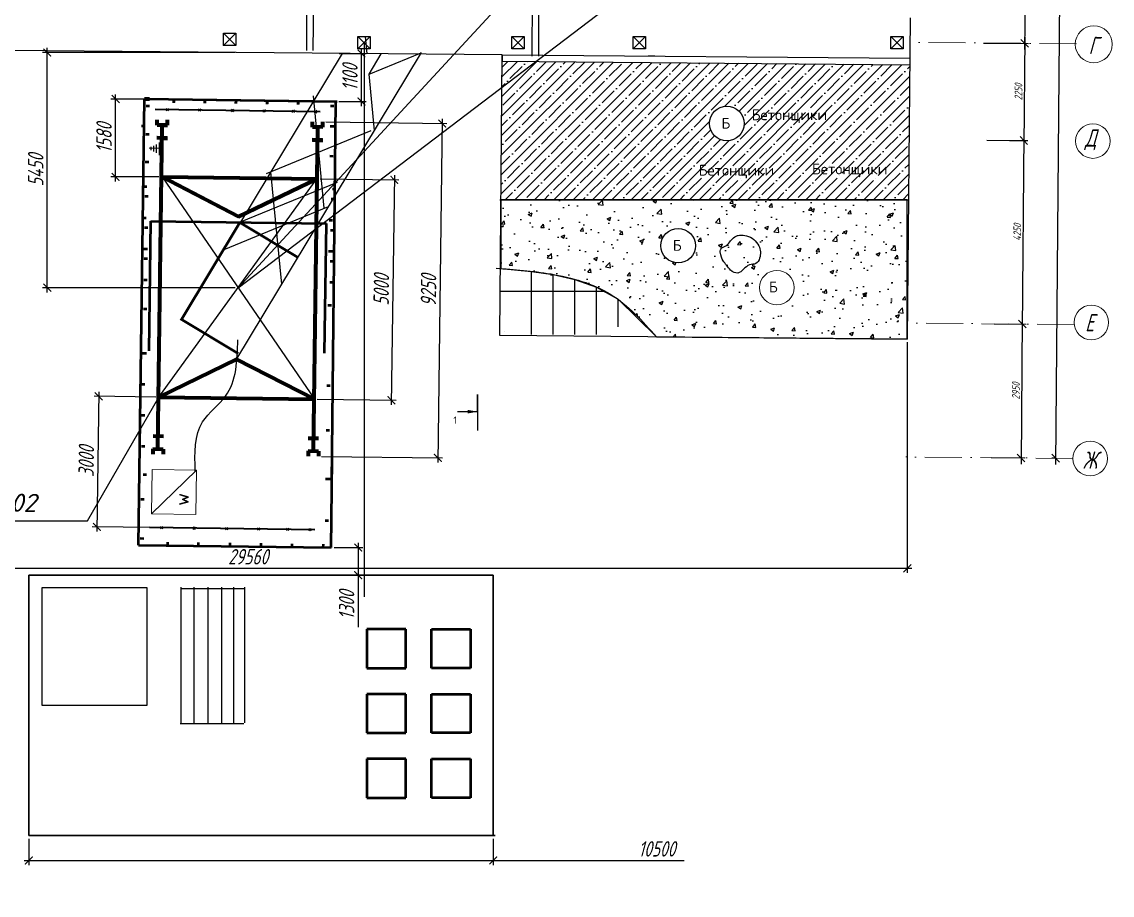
# Model space of a CAD drawing. Header units: millimetres. Extents: x 5763 to 12018931, y 39842 to 3600577.
# Drawn here: x 439421 to 474778, y 116627 to 144939 of the extents above; entities that cross this region are included whole.
import ezdxf

# ---------------------------------------------------------------- set-up
doc = ezdxf.new("R2010")
doc.units = ezdxf.units.MM
doc.linetypes.add('ACAD_ISO10W100', pattern=[18, 12, -3, 0, -3])
doc.linetypes.add('HIDDEN', pattern=[9.525, 6.35, -3.175])
for name, color, linetype in [('!Форматы', 7, 'Continuous'), ('Архитектура', 7, 'Continuous'), ('доп сетки', 120, 'Continuous'), ('Размеры', 7, 'Continuous'), ('тонкие', 2, 'Continuous'), ('штриховка', 7, 'Continuous')]:
    doc.layers.add(name, color=color, linetype=linetype)
for name, color, linetype, lineweight in [('0.25', 7, 'Continuous', 25), ('0.3', 7, 'Continuous', 30), ('0.35', 7, 'Continuous', 35), ('0.5', 7, 'Continuous', 50), ('0.7', 7, 'Continuous', 70), ('основная_02мм', 151, 'Continuous', 20)]:
    doc.layers.add(name, color=color, linetype=linetype, lineweight=lineweight)
doc.styles.add('ISOCPEUR', font='isocpeur.ttf')
doc.styles.get("Standard").update_dxf_attribs({"font": 'romans.shx', "width": 0.7, "oblique": 15, "height": 500})
doc.styles.add('VSSP_ROMANS07', font='romans.shx', dxfattribs={"width": 0.7, "oblique": 15, "height": 250})
doc.styles.add('мой', font='txt.shx', dxfattribs={"width": 0.6, "oblique": 15, "height": 3.5})
doc.dimstyles.new('ISO-25', dxfattribs={"dimtxt": 500, "dimasz": 250, "dimexe": 150, "dimexo": 100, "dimgap": 125, "dimtad": 1, "dimtxsty": 'Standard', "dimblk": 'ARCHTICK', "dimcen": 25, "dimdle": 150, "dimadec": 0, "dimazin": 0, "dimtfac": 1, "dimtmove": 0, "dimatfit": 3, "dimfxl": 1, "dimarcsym": 0})
doc.dimstyles.new('VSSP-100', dxfattribs={"dimscale": 100, "dimtxt": 2.5, "dimasz": 2.5, "dimexe": 1.25, "dimexo": 0.625, "dimtad": 1, "dimdec": 0, "dimrnd": 0.001, "dimzin": 1, "dimtxsty": 'VSSP_ROMANS07', "dimblk": 'OBLIQUE', "dimcen": 2.5, "dimdle": 2, "dimaunit": 1, "dimadec": 3, "dimazin": 2, "dimtfac": 1, "dimtdec": 0, "dimtix": 1, "dimtmove": 2, "dimatfit": 3, "dimldrblk": 'OBLIQUE', "dimfxl": 1.25, "dimtolj": 1, "dimtzin": 0, "dimarcsym": 0})

# ---------------------------------------------------------------- blocks, each defined once
blk = doc.blocks.new('_OBLIQUE')
at = {"color": 0, "linetype": 'ByBlock'}
blk.add_line((-0.5, -0.5), (0.5, 0.5), dxfattribs=at)
blk = doc.blocks.new('*D351')
at = {"layer": 'Defpoints', "color": 0, "transparency": 16777216}
for p in [(473207, 161453), (472945, 130792), (472945, 130792)]:
    blk.add_point(p, dxfattribs=at)
at = {"layer": 'Архитектура', "color": 0, "lineweight": -2, "transparency": 16777216}
for p, q in [((473209, 161653), (472943, 130592)), ((473207, 161453), (473332, 161452)), ((472945, 130792), (472820, 130793))]:
    blk.add_line(p, q, dxfattribs=at)
at = {"layer": 'Архитектура', "color": 0, "lineweight": -2, "transparency": 16777216, "xscale": 250, "yscale": 250, "zscale": 250}
for p, rotation in [((473207, 161453), 89.51016784393425), ((472945, 130792), 269.5101678439343)]:
    blk.add_blockref('_OBLIQUE', p, dxfattribs=dict(at, rotation=rotation))
at = {"layer": 'Архитектура', "color": 0, "lineweight": 20, "transparency": 16777216, "insert": (472888, 146124), "char_height": 250, "attachment_point": 5, "rotation": 89.5102, "style": 'VSSP_ROMANS07'}
blk.add_mtext('\\A1;21900', dxfattribs=at)
blk = doc.blocks.new('*D352')
at = {"layer": 'Defpoints', "color": 0, "transparency": 16777216}
for p in [(473207, 161453), (472945, 130792), (472945, 130792)]:
    blk.add_point(p, dxfattribs=at)
at = {"layer": 'Архитектура', "color": 0, "lineweight": -2, "transparency": 16777216}
for p, q in [((473209, 161653), (472943, 130592)), ((473207, 161453), (473332, 161452)), ((472945, 130792), (472820, 130793))]:
    blk.add_line(p, q, dxfattribs=at)
at = {"layer": 'Архитектура', "color": 0, "lineweight": -2, "transparency": 16777216, "xscale": 250, "yscale": 250, "zscale": 250}
for p, rotation in [((473207, 161453), 89.51016784393425), ((472945, 130792), 269.5101678439343)]:
    blk.add_blockref('_OBLIQUE', p, dxfattribs=dict(at, rotation=rotation))
at = {"layer": 'Архитектура', "color": 0, "lineweight": 20, "transparency": 16777216, "insert": (472888, 146124), "char_height": 250, "attachment_point": 5, "rotation": 89.5102, "style": 'VSSP_ROMANS07'}
blk.add_mtext('\\A1;21900', dxfattribs=at)
blk = doc.blocks.new('*D353')
at = {"layer": 'Defpoints', "color": 0, "transparency": 16777216}
for p in [(471058, 161472), (470759, 152906), (472014, 152895)]:
    blk.add_point(p, dxfattribs=at)
at = {"layer": 'Архитектура', "color": 0, "lineweight": -2, "transparency": 16777216}
for p, q in [((472089, 161663), (472012, 152695)), ((471121, 161471), (472212, 161462)), ((470822, 152905), (472139, 152894))]:
    blk.add_line(p, q, dxfattribs=at)
at = {"layer": 'Архитектура', "color": 0, "lineweight": -2, "transparency": 16777216, "xscale": 250, "yscale": 250, "zscale": 250}
for p, rotation in [((472087, 161463), 89.51016784393425), ((472014, 152895), 269.5101678439343)]:
    blk.add_blockref('_OBLIQUE', p, dxfattribs=dict(at, rotation=rotation))
at = {"layer": 'Архитектура', "color": 0, "lineweight": 20, "transparency": 16777216, "insert": (471863, 157181), "char_height": 250, "width": 65299.15, "attachment_point": 5, "rotation": 89.5102, "style": 'VSSP_ROMANS07'}
blk.add_mtext('\\A1;5865', dxfattribs=at)
blk = doc.blocks.new('*D355')
at = {"layer": 'Defpoints', "color": 0, "transparency": 16777216}
for p in [(471450, 148376), (470539, 144253), (471940, 144241)]:
    blk.add_point(p, dxfattribs=at)
at = {"layer": 'Архитектура', "color": 0, "lineweight": -2, "transparency": 16777216}
for p, q in [((471977, 148572), (471938, 144041)), ((471513, 148376), (472100, 148371)), ((470601, 144252), (472065, 144240))]:
    blk.add_line(p, q, dxfattribs=at)
at = {"layer": 'Архитектура', "color": 0, "lineweight": -2, "transparency": 16777216, "xscale": 250, "yscale": 250, "zscale": 250}
for p, rotation in [((471975, 148372), 89.51016784393425), ((471940, 144241), 269.5101678439343)]:
    blk.add_blockref('_OBLIQUE', p, dxfattribs=dict(at, rotation=rotation))
at = {"layer": 'Архитектура', "color": 0, "lineweight": 20, "transparency": 16777216, "insert": (471770, 146308), "char_height": 250, "attachment_point": 5, "rotation": 89.5102, "style": 'VSSP_ROMANS07'}
blk.add_mtext('\\A1;2950', dxfattribs=at)
blk = doc.blocks.new('*D356')
at = {"layer": 'Defpoints', "color": 0, "transparency": 16777216}
for p in [(470593, 144252), (471388, 141097), (471913, 141092)]:
    blk.add_point(p, dxfattribs=at)
at = {"layer": 'Архитектура', "color": 0, "lineweight": -2, "transparency": 16777216}
for p, q in [((471942, 144441), (471911, 140892)), ((470655, 144252), (472065, 144240)), ((471450, 141096), (472038, 141091))]:
    blk.add_line(p, q, dxfattribs=at)
at = {"layer": 'Архитектура', "color": 0, "lineweight": -2, "transparency": 16777216, "xscale": 250, "yscale": 250, "zscale": 250}
for p, rotation in [((471940, 144241), 89.51016784393425), ((471913, 141092), 269.5101678439343)]:
    blk.add_blockref('_OBLIQUE', p, dxfattribs=dict(at, rotation=rotation))
at = {"layer": 'Архитектура', "color": 0, "lineweight": 20, "transparency": 16777216, "insert": (471739, 142668), "char_height": 250, "width": 65741.77, "attachment_point": 5, "rotation": 89.5102, "style": 'VSSP_ROMANS07'}
blk.add_mtext('\\A1;2250', dxfattribs=at)
blk = doc.blocks.new('*D357')
at = {"layer": 'Defpoints', "color": 0, "transparency": 16777216}
for p in [(470647, 141103), (470893, 135149), (471862, 135141)]:
    blk.add_point(p, dxfattribs=at)
at = {"layer": 'Архитектура', "color": 0, "lineweight": -2, "transparency": 16777216}
for p, q in [((470709, 141102), (472038, 141091)), ((471915, 141292), (471860, 134941)), ((470955, 135149), (471987, 135140))]:
    blk.add_line(p, q, dxfattribs=at)
at = {"layer": 'Архитектура', "color": 0, "lineweight": -2, "transparency": 16777216, "xscale": 250, "yscale": 250, "zscale": 250}
for p, rotation in [((471913, 141092), 89.51016784393425), ((471862, 135141), 269.5101678439343)]:
    blk.add_blockref('_OBLIQUE', p, dxfattribs=dict(at, rotation=rotation))
at = {"layer": 'Архитектура', "color": 0, "lineweight": 20, "transparency": 16777216, "insert": (471700, 138118), "char_height": 250, "width": 61132.49, "attachment_point": 5, "rotation": 89.5102, "style": 'VSSP_ROMANS07'}
blk.add_mtext('\\A1;4250', dxfattribs=at)
blk = doc.blocks.new('*D358')
at = {"layer": 'Defpoints', "color": 0, "transparency": 16777216}
for p in [(471337, 135145), (470796, 130810), (471825, 130801)]:
    blk.add_point(p, dxfattribs=at)
at = {"layer": 'Архитектура', "color": 0, "lineweight": -2, "transparency": 16777216}
for p, q in [((471400, 135145), (471987, 135140)), ((471864, 135341), (471823, 130601)), ((470858, 130810), (471950, 130800))]:
    blk.add_line(p, q, dxfattribs=at)
at = {"layer": 'Архитектура', "color": 0, "lineweight": -2, "transparency": 16777216, "xscale": 250, "yscale": 250, "zscale": 250}
for p, rotation in [((471862, 135141), 89.51016784393425), ((471825, 130801), 269.5101678439343)]:
    blk.add_blockref('_OBLIQUE', p, dxfattribs=dict(at, rotation=rotation))
at = {"layer": 'Архитектура', "color": 0, "lineweight": 20, "transparency": 16777216, "insert": (471656, 132973), "char_height": 250, "attachment_point": 5, "rotation": 89.5102, "style": 'VSSP_ROMANS07'}
blk.add_mtext('\\A1;2950', dxfattribs=at)
blk = doc.blocks.new('_ArchTick')
at = {"color": 0, "linetype": 'ByBlock', "const_width": 0.15}
blk.add_lwpolyline([(-0.5, -0.5), (0.5, 0.5)], dxfattribs=at)
blk = doc.blocks.new('*D369')
at = {"color": 0, "lineweight": -2, "transparency": 16777216}
for p, q in [((449091, 139846), (451651, 139812)), ((451503, 139964), (451403, 132521)), ((448996, 132703), (451555, 132669))]:
    blk.add_line(p, q, dxfattribs=at)
at = {"layer": 'Defpoints', "color": 0, "transparency": 16777216}
for p in [(448991, 139847), (448896, 132705), (451405, 132671)]:
    blk.add_point(p, dxfattribs=at)
at = {"color": 0, "lineweight": -2, "transparency": 16777216, "xscale": 250, "yscale": 250, "zscale": 250}
for p, rotation in [((451501, 139814), 89.23381810494627), ((451405, 132671), 269.2338181049463)]:
    blk.add_blockref('_ArchTick', p, dxfattribs=dict(at, rotation=rotation))
at = {"color": 0, "transparency": 16777216, "insert": (451078, 136247), "char_height": 500, "attachment_point": 5, "rotation": 89.2338}
blk.add_mtext('5000', dxfattribs=at)
blk = doc.blocks.new('*D370')
at = {"color": 0, "lineweight": -2, "transparency": 16777216}
for p, q in [((453056, 141792), (452910, 130654)), ((449281, 141692), (453204, 141640)), ((449139, 130853), (453062, 130802))]:
    blk.add_line(p, q, dxfattribs=at)
at = {"layer": 'Defpoints', "color": 0, "transparency": 16777216}
for p in [(449181, 141693), (449039, 130855), (452912, 130804)]:
    blk.add_point(p, dxfattribs=at)
at = {"color": 0, "lineweight": -2, "transparency": 16777216, "xscale": 250, "yscale": 250, "zscale": 250}
for p, rotation in [((453054, 141642), 89.24858501906947), ((452912, 130804), 269.2485850190694)]:
    blk.add_blockref('_ArchTick', p, dxfattribs=dict(at, rotation=rotation))
at = {"color": 0, "transparency": 16777216, "insert": (452608, 136228), "char_height": 500, "width": 2014.84, "attachment_point": 5, "rotation": 89.2486}
blk.add_mtext('9250', dxfattribs=at)
blk = doc.blocks.new('*D371')
at = {"color": 0, "lineweight": -2, "transparency": 16777216}
for p, q in [((446336, 143942), (440097, 143942)), ((440247, 136168), (440247, 144092)), ((446336, 136318), (440097, 136318))]:
    blk.add_line(p, q, dxfattribs=at)
at = {"layer": 'Defpoints', "color": 0, "transparency": 16777216}
for p in [(440247, 143942), (446436, 143942), (446436, 136318)]:
    blk.add_point(p, dxfattribs=at)
at = {"color": 0, "lineweight": -2, "transparency": 16777216, "xscale": 250, "yscale": 250, "zscale": 250}
for p, rotation in [((440247, 143942), 90), ((440247, 136318), 270)]:
    blk.add_blockref('_ArchTick', p, dxfattribs=dict(at, rotation=rotation))
at = {"color": 0, "transparency": 16777216, "insert": (439872, 140130), "char_height": 500, "attachment_point": 5, "rotation": 90}
blk.add_mtext('5450', dxfattribs=at)
blk = doc.blocks.new('*D372')
at = {"color": 0, "lineweight": -2, "transparency": 16777216}
for p, q in [((442462, 139761), (442462, 142585)), ((443864, 142435), (442312, 142435)), ((443864, 139911), (442312, 139911))]:
    blk.add_line(p, q, dxfattribs=at)
at = {"layer": 'Defpoints', "color": 0, "transparency": 16777216}
for p in [(442462, 142435), (443964, 142435), (443964, 139911)]:
    blk.add_point(p, dxfattribs=at)
at = {"color": 0, "lineweight": -2, "transparency": 16777216, "xscale": 250, "yscale": 250, "zscale": 250}
for p, rotation in [((442462, 142435), 90), ((442462, 139911), 270)]:
    blk.add_blockref('_ArchTick', p, dxfattribs=dict(at, rotation=rotation))
at = {"color": 0, "transparency": 16777216, "insert": (442087, 141173), "char_height": 500, "attachment_point": 5, "rotation": 90}
blk.add_mtext('1580', dxfattribs=at)
blk = doc.blocks.new('*D373')
at = {"color": 0, "lineweight": -2, "transparency": 16777216}
for p, q in [((441915, 132948), (441855, 128416)), ((443769, 132773), (441763, 132800)), ((443712, 128541), (441707, 128568))]:
    blk.add_line(p, q, dxfattribs=at)
at = {"layer": 'Defpoints', "color": 0, "transparency": 16777216}
for p in [(443869, 132772), (441857, 128566), (443812, 128540)]:
    blk.add_point(p, dxfattribs=at)
at = {"color": 0, "lineweight": -2, "transparency": 16777216, "xscale": 250, "yscale": 250, "zscale": 250}
for p, rotation in [((441913, 132798), 89.23381810494524), ((441857, 128566), 269.2338181049453)]:
    blk.add_blockref('_ArchTick', p, dxfattribs=dict(at, rotation=rotation))
at = {"color": 0, "transparency": 16777216, "insert": (441510, 130687), "char_height": 500, "attachment_point": 5, "rotation": 89.2338}
blk.add_mtext('3000', dxfattribs=at)
blk = doc.blocks.new('*D374')
at = {"color": 0, "lineweight": -2, "transparency": 16777216}
for p, q in [((450328, 128044), (450328, 127002)), ((449555, 127894), (450478, 127894)), ((449555, 127002), (450478, 127002)), ((450328, 127002), (450328, 125310))]:
    blk.add_line(p, q, dxfattribs=at)
at = {"layer": 'Defpoints', "color": 0, "transparency": 16777216}
for p in [(449455, 127894), (449455, 127002), (450328, 127002)]:
    blk.add_point(p, dxfattribs=at)
at = {"color": 0, "lineweight": -2, "transparency": 16777216, "xscale": 250, "yscale": 250, "zscale": 250}
for p, rotation in [((450328, 127894), 90), ((450328, 127002), 270)]:
    blk.add_blockref('_ArchTick', p, dxfattribs=dict(at, rotation=rotation))
at = {"color": 0, "transparency": 16777216, "insert": (449953, 126031), "char_height": 500, "attachment_point": 5, "rotation": 90}
blk.add_mtext('1300', dxfattribs=at)
blk = doc.blocks.new('*D375')
at = {"color": 0, "lineweight": -2, "transparency": 16777216}
for p, q in [((468134, 134556), (468134, 127074)), ((425650, 130580), (425650, 127074)), ((425500, 127224), (468284, 127224))]:
    blk.add_line(p, q, dxfattribs=at)
at = {"layer": 'Defpoints', "color": 0, "transparency": 16777216}
for p in [(468134, 134656), (425650, 130680), (468134, 127224)]:
    blk.add_point(p, dxfattribs=at)
at = {"color": 0, "lineweight": -2, "transparency": 16777216, "xscale": 250, "yscale": 250, "zscale": 250, "rotation": 180}
blk.add_blockref('_ArchTick', (425650, 127224), dxfattribs=at)
at = {"color": 0, "lineweight": -2, "transparency": 16777216, "xscale": 250, "yscale": 250, "zscale": 250}
blk.add_blockref('_ArchTick', (468134, 127224), dxfattribs=at)
at = {"color": 0, "transparency": 16777216, "insert": (446761, 127599), "char_height": 500, "attachment_point": 5}
blk.add_mtext('29560', dxfattribs=at)
blk = doc.blocks.new('*D378')
at = {"color": 0, "lineweight": -2, "transparency": 16777216}
for p, q in [((449717, 143915), (450586, 143915)), ((450436, 142206), (450436, 144065)), ((449701, 142356), (450586, 142356))]:
    blk.add_line(p, q, dxfattribs=at)
at = {"layer": 'Defpoints', "color": 0, "transparency": 16777216}
for p in [(449617, 143915), (450436, 143915), (449601, 142356)]:
    blk.add_point(p, dxfattribs=at)
at = {"color": 0, "lineweight": -2, "transparency": 16777216, "xscale": 250, "yscale": 250, "zscale": 250}
for p, rotation in [((450436, 143915), 90), ((450436, 142356), 270)]:
    blk.add_blockref('_ArchTick', p, dxfattribs=dict(at, rotation=rotation))
at = {"color": 0, "transparency": 16777216, "insert": (450061, 143136), "char_height": 500, "attachment_point": 5, "rotation": 90}
blk.add_mtext('1100', dxfattribs=at)
blk = doc.blocks.new('*D379')
at = {"color": 0, "lineweight": -2, "transparency": 16777216}
for p, q in [((439646, 118456), (439646, 117603)), ((454709, 118456), (454709, 117603)), ((439496, 117753), (454709, 117753)), ((454709, 117753), (460901, 117753))]:
    blk.add_line(p, q, dxfattribs=at)
at = {"layer": 'Defpoints', "color": 0, "transparency": 16777216}
for p in [(439646, 118556), (454709, 118556), (454709, 117753)]:
    blk.add_point(p, dxfattribs=at)
at = {"color": 0, "lineweight": -2, "transparency": 16777216, "xscale": 250, "yscale": 250, "zscale": 250, "rotation": 180}
blk.add_blockref('_ArchTick', (439646, 117753), dxfattribs=at)
at = {"color": 0, "lineweight": -2, "transparency": 16777216, "xscale": 250, "yscale": 250, "zscale": 250}
blk.add_blockref('_ArchTick', (454709, 117753), dxfattribs=at)
at = {"color": 0, "transparency": 16777216, "insert": (460013, 118128), "char_height": 500, "attachment_point": 5}
blk.add_mtext('10500', dxfattribs=at)

msp = doc.modelspace()

# ---------------------------------------------------------------- hatches: boundary and pattern name
h = msp.add_hatch()
h.set_pattern_fill('ANSI35', color=256, scale=70)
h.set_pattern_definition([(45, (-27292.85, -253639.9), (-314.30896, 314.30896), []), (45, (-26978.55, -253639.9), (-314.30896, 314.30896), [555.625, -111.125, 0, -111.125])])
h.paths.add_polyline_path([(454994.25705, 143658.86442), (454955.90446, 139172.86291), (468133.77276, 139172.86291), (468172.34631, 139172.86291), (468172.86932, 139234.0377), (468209.76333, 143545.87988)])
h.paths.add_polyline_path([(462841.91086, 141641.80065, -1), (461721.91086, 141641.80065, -1)], flags=16)
h.paths.add_polyline_path([(464921.82259, 139766.58987), (467511.82259, 139766.58987), (467511.82259, 140606.58987), (464921.82259, 140606.58987)], flags=24)
h.paths.add_polyline_path([(461247.91763, 139726.67308), (463837.91763, 139726.67308), (463837.91763, 140566.67308), (461247.91763, 140566.67308)], flags=24)
h.paths.add_polyline_path([(462965.06996, 141522.96038), (465555.06996, 141522.96038), (465555.06996, 142362.96038), (462965.06996, 142362.96038)], flags=24)
h.paths.add_polyline_path([(461985.54449, 141248.62061), (462440.54449, 141248.62061), (462440.54449, 142088.62061), (461985.54449, 142088.62061)], flags=8)
h = msp.add_hatch()
h.set_pattern_fill('AR-CONC', color=256, scale=7)
h.set_pattern_definition([(50, (-27292.9, -253639.9), (1275.2927, -111.5736), [133.35, -1466.85]), (355, (-27292.9, -253639.9), (-246.704, 1337.398), [106.68, -1173.484]), (100.45144, (-27186.6, -253649.2), (1028.5887, 1225.8243), [113.33, -1246.6317]), (46.1842, (-27292.9, -253284.3), (1897.5533, -294.2963), [200.025, -2200.275]), (96.63556, (-27134.7, -253308.8), (1661.829, 1731.983), [169.995, -1869.949]), (351.18415, (-27292.9, -253284.3), (1661.829, 1731.983), [160.02, -1760.218]), (21, (-27115.1, -253373.2), (1061.3007, -715.8564), [133.35, -1466.85]), (326, (-27115, -253373.2), (432.6142, 1289.3158), [106.68, -1173.48]), (71.45144, (-27026.6, -253432.9), (1493.915, 573.4594), [113.33, -1246.6296]), (37.5, (-27292.85, -253639.9), (21.62022, 591.88527), [0, -1159.256, 0, -1191.26, 0, -1177.925]), (7.5, (-27292.85, -253639.9), (467.73764, 701.264), [0, -679.196, 0, -1132.586, 0, -448.945]), (327.5, (-27689.35, -253639.9), (949.13417, -40.1012), [0, -444.5, 0, -1386.84, 0, -1840.23]), (317.5, (-27867.15, -253639.9), (1036.9043, 177.9854), [0, -577.85, 0, -921.004, 0, -1306.83])])
edge = h.paths.add_edge_path()
edge.add_line((468133.77276, 139172.86291), (454955.90446, 139172.86291))
edge.add_line((454955.90446, 139172.86291), (454955.90446, 136939.66697))
edge.add_spline(control_points=[(454955.90446, 136939.66697), (455288.30177, 136914.75229), (455620.77714, 136888.26996), (455953.82929, 136850.2045)], knot_values=[224.5611849852, 224.5611849852, 224.5611849852, 224.5611849852, 1659.2477262011, 1659.2477262011, 1659.2477262011, 1659.2477262011], degree=3, periodic=0)
edge.add_spline(control_points=[(455953.82929, 136850.2045), (456159.24708, 136826.72672), (457047.67309, 136706.25744), (458038.51505, 136433.18504), (458677.3409, 136000.34965), (458753.82929, 135944.45773)], knot_values=[1659.2477262011, 1659.2477262011, 1659.2477262011, 1659.2477262011, 2544.1245399561, 5482.2310219152, 5893.0114795834, 5893.0114795834, 5893.0114795834, 5893.0114795834], degree=3, periodic=0)
edge.add_line((456653.6442, 136749.57335), (456653.82929, 136749.54673))
edge.add_line((456653.82929, 136749.54673), (456653.9474, 136749.51962))
edge.add_spline(control_points=[(458753.82929, 135944.45773), (458677.3409, 136000.34965), (458038.51505, 136433.18504), (457047.67309, 136706.25744), (456159.24708, 136826.72672), (455953.82929, 136850.2045)], knot_values=[1659.2477262011, 1659.2477262011, 1659.2477262011, 1659.2477262011, 2070.0281838693, 5008.1346658284, 5893.0114795834, 5893.0114795834, 5893.0114795834, 5893.0114795834], degree=3, periodic=0)
edge.add_line((457353.82929, 136593.59055), (457353.82929, 136593.44751))
edge.add_spline(control_points=[(455953.82929, 136850.2045), (456159.24708, 136826.72672), (457047.67309, 136706.25744), (458038.51505, 136433.18504), (458677.3409, 136000.34965), (458753.82929, 135944.45773)], knot_values=[1659.2477262011, 1659.2477262011, 1659.2477262011, 1659.2477262011, 2544.1245399561, 5482.2310219152, 5893.0114795834, 5893.0114795834, 5893.0114795834, 5893.0114795834], degree=3, periodic=0)
edge.add_spline(control_points=[(458753.82929, 135944.45773), (459216.38056, 135606.46033), (459610.50428, 135166.08212), (460004.628, 134725.70391)], knot_values=[5893.0114795834, 5893.0114795834, 5893.0114795834, 5893.0114795834, 8377.1401201609, 8377.1401201609, 8377.1401201609, 8377.1401201609], degree=3, periodic=0)
edge.add_line((460004.628, 134725.70391), (468133.77276, 134656.20466))
edge.add_line((468133.77276, 134656.20466), (468133.77276, 139172.86291))
h.paths.add_polyline_path([(464465.44093, 136321.605, -1), (463345.44093, 136321.605, -1)], flags=16)
h.paths.add_polyline_path([(460144.71724, 137680.85577, -1), (461264.71724, 137680.85577, -1)], flags=16)
h.paths.add_polyline_path([(463525.25407, 135940.37277), (463980.25407, 135940.37277), (463980.25407, 136780.37277), (463525.25407, 136780.37277)], flags=8)
h.paths.add_polyline_path([(460408.35086, 137287.67573), (460863.35086, 137287.67573), (460863.35086, 138127.67573), (460408.35086, 138127.67573)], flags=8)

# ---------------------------------------------------------------- linework, layer by layer
at = {"layer": '!Форматы', "lineweight": 20}
for p, q in [((468183.68229, 140493.9913), (468186.9416, 140875.224)), ((468172.86932, 139234.0377), (468170.69386, 138979.57968))]:
    msp.add_line(p, q, dxfattribs=at)
for p, q in [((455967.17606, 143826.56534), (456125.41777, 162335.68421)), ((456185.0041, 162367.3683), (456177.17606, 143826.56534)), ((448661.30672, 144005.77881), (448661.30672, 162262.44598)), ((448871.30672, 144005.77881), (449027.36337, 162259.31642)), ((458242.76018, 149099.66096), (446436.15523, 136317.84117)), ((446436.15523, 136317.84117), (458606.77196, 145566.05341)), ((445960.90347, 144167.32607), (445960.90347, 144567.32607)), ((445960.90347, 144567.32607), (446360.90347, 144167.32607)), ((445960.90347, 144167.32607), (446360.90347, 144567.32607)), ((445960.90347, 144567.32607), (446360.90347, 144567.32607)), ((446360.90347, 144567.32607), (446360.90347, 144167.32607)), ((450319.55142, 144062.62334), (450319.55142, 144462.62334)), ((450319.55142, 144462.62334), (450719.55142, 144062.62334)), ((450319.55142, 144062.62334), (450719.55142, 144462.62334)), ((450319.55142, 144462.62334), (450719.55142, 144462.62334)), ((450519.55142, 144262.62334), (450519.55142, 126301.17118)), ((450615.48494, 143906.30794), (450562.11831, 144462.62334)), ((450719.55142, 144462.62334), (450719.55142, 144062.62334)), ((455316.0377, 144062.62334), (455316.0377, 144462.62334)), ((455316.0377, 144462.62334), (455716.0377, 144462.62334)), ((455316.0377, 144462.62334), (455716.0377, 144062.62334)), ((455316.0377, 144062.62334), (455716.0377, 144462.62334)), ((455716.0377, 144462.62334), (455716.0377, 144062.62334)), ((459242.19387, 144062.62334), (459242.19387, 144462.62334)), ((459242.19387, 144462.62334), (459642.19387, 144462.62334)), ((459242.19387, 144462.62334), (459642.19387, 144062.62334)), ((459242.19387, 144062.62334), (459642.19387, 144462.62334)), ((459642.19387, 144462.62334), (459642.19387, 144062.62334)), ((467605.61365, 144062.62334), (467605.61365, 144462.62334)), ((467605.61365, 144462.62334), (468005.61365, 144462.62334)), ((467605.61365, 144462.62334), (468005.61365, 144062.62334)), ((467605.61365, 144062.62334), (468005.61365, 144462.62334)), ((468005.61365, 144462.62334), (468005.61365, 144062.62334)), ((446360.90347, 144167.32607), (445960.90347, 144167.32607)), ((450719.55142, 144062.62334), (450319.55142, 144062.62334)), ((450679.42007, 143239.82224), (452374.7626, 143936.68174)), ((455716.0377, 144062.62334), (455316.0377, 144062.62334)), ((459642.19387, 144062.62334), (459242.19387, 144062.62334)), ((468005.61365, 144062.62334), (467605.61365, 144062.62334)), ((450679.42007, 143239.82224), (451078.85756, 143902.34638)), ((454996.05235, 143868.85675), (454994.25705, 143658.86442)), ((454994.25705, 143658.86442), (468209.77408, 143545.87978)), ((454996.05235, 143868.85675), (468211.56939, 143755.87211)), ((459942.76724, 143826.56534), (459732.76724, 143826.56534)), ((450854.43554, 141415.39005), (450679.42007, 143239.82224)), ((449228.86043, 138894.12218), (448878.82227, 142543.06182)), ((447358.74344, 140021.79395), (450749.18749, 141415.41386)), ((447849.0355, 136430.50476), (447498.99734, 140079.4444)), ((443868.96862, 132771.79235), (448991.44234, 139847.45323)), ((443977.5002, 139911.25052), (448908.51799, 132704.39747)), ((454918.25573, 139172.86291), (468172.34631, 139172.86291)), ((454955.90446, 139172.86291), (454955.90446, 136939.66697)), ((468133.77276, 139172.86291), (454955.90446, 139172.86291)), ((468133.77276, 134656.20466), (468133.77276, 139172.86291)), ((445978.91852, 137558.17653), (449369.36256, 138951.79644)), ((454955.90446, 136939.66697), (454955.90446, 136939.66697)), ((454955.90446, 136939.66697), (455953.82929, 136850.2045)), ((455953.82929, 136850.2045), (456653.82929, 136749.54673)), ((456653.82929, 136749.54673), (457353.82929, 136588.89235)), ((457353.82929, 136588.89235), (458053.82929, 136340.47242)), ((458053.82929, 136340.47242), (458753.82929, 135944.45773)), ((458753.82929, 135944.45773), (460004.628, 134725.70391)), ((460004.628, 134725.70391), (468133.77276, 134656.20466)), ((441555.16816, 128758.61112), (443868.96862, 132771.79235)), ((454193.75864, 132300.88328), (454193.75864, 132854.11603)), ((454193.75864, 132854.11603), (454193.75864, 131689.26338)), ((435222.21094, 128758.61112), (441555.16816, 128758.61112)), ((439645.81164, 127001.92217), (441415.40901, 127001.92217)), ((440085.21077, 126595.78261), (443478.33423, 126595.78261)), ((440085.21077, 122775.01739), (440085.21077, 126595.78261)), ((443478.33423, 126595.78261), (443478.33423, 122775.01739)), ((443478.33423, 122775.01739), (440085.21077, 122775.01739))]:
    msp.add_line(p, q)
at = {"ltscale": 100}
for p, q in [((445950.81286, 144156.12956), (445950.81286, 144156.12956)), ((459232.10326, 144051.42683), (459232.10326, 144051.42683))]:
    msp.add_line(p, q, dxfattribs=at)
at = {"linetype": 'HIDDEN', "ltscale": 100}
msp.add_line((455059.44748, 134907.98731), (455059.44748, 134907.98731), dxfattribs=at)
at = {"layer": '0.25'}
for p, q in [((443964.52867, 140832.94953), (443547.99589, 140838.5199)), ((443615.36261, 140776.46383), (443616.88227, 140890.09872)), ((443702.55088, 140739.78063), (443704.98867, 140922.07017)), ((443789.34205, 140692.28698), (443792.97503, 140963.94861)), ((443881.30137, 140612.40403), (443886.86346, 141028.31759)), ((446509.87008, 138453.15505), (449660.48202, 139735.4753)), ((444573.73449, 126607.14935), (444573.73449, 122208.81892)), ((444999.63067, 126607.14935), (444999.63067, 122208.81892)), ((445449.18744, 126607.14935), (445449.18744, 122208.81892)), ((445898.74492, 126607.14935), (445898.74492, 122208.81892)), ((446286.30987, 126607.14935), (446286.30987, 122208.81892)), ((446637.8015, 126607.14935), (446637.8015, 122208.81892)), ((444575.75079, 126564.90337), (446622.98631, 126564.90337)), ((444554.93345, 122197.69353), (446625.1004, 122197.69353))]:
    msp.add_line(p, q, dxfattribs=at)
at = {"layer": '0.25', "end_tangent": (0.9994878397, 0.0320009102)}
msp.add_spline([(445046.42306, 130375.54281), (445285.81442, 131974.65157), (446028.79582, 132804.76172), (446426.99908, 134635.0929)], degree=3, dxfattribs=at)
at = {"layer": '0.3'}
for p, q in [((439645.81164, 118556.33279), (439645.81164, 127001.92217)), ((439645.81164, 127001.92217), (454708.74261, 127001.92217)), ((454708.74261, 127001.92217), (454708.74261, 118556.33279)), ((454765.81164, 118556.33279), (439645.81164, 118556.33279))]:
    msp.add_line(p, q, dxfattribs=at)
at = {"layer": '0.35'}
for p, q in [((449099.13702, 142025.94172), (443742.10601, 142097.58233)), ((448917.87349, 128471.69797), (443560.84248, 128543.33859))]:
    msp.add_line(p, q, dxfattribs=at)
at = {"layer": '0.5', "color": 7, "linetype": 'Continuous', "lineweight": -2}
for p, q in [((449810.37302, 143913.19115), (444608.87501, 135285.76366)), ((452374.28966, 143939.0003), (446355.33768, 133957.24442))]:
    msp.add_line(p, q, dxfattribs=at)
at = {"layer": '0.5'}
for p, q in [((443203.82298, 127976.18585), (443397.59883, 142439.18481)), ((443397.59883, 142439.18481), (449601.33269, 142356.22108)), ((443398.00067, 142442.48074), (449648.38035, 142357.63476)), ((443561.70892, 142205.53946), (443450.23907, 142207.03016)), ((444349.48464, 142314.96528), (444350.97535, 142426.43513)), ((444351.37463, 142429.53914), (444349.88392, 142318.06929)), ((445357.39452, 142301.4863), (445358.88523, 142412.95615)), ((445359.2845, 142416.06016), (445357.79379, 142304.59031)), ((446365.3044, 142288.00733), (446366.7951, 142399.47718)), ((446367.19438, 142402.58119), (446365.70367, 142291.11134)), ((447373.21427, 142274.52836), (447374.70498, 142385.9982)), ((447375.10425, 142389.10221), (447373.61354, 142277.63237)), ((448381.12415, 142261.04938), (448382.61485, 142372.51923)), ((448383.01413, 142375.62324), (448381.52342, 142264.15339)), ((449544.34951, 142201.05605), (449432.87966, 142202.54676)), ((449476.06723, 130010.08847), (449601.33269, 142356.22108)), ((443412.9645, 141561.5538), (443301.48468, 141561.5538)), ((449535.58504, 141545.67987), (449424.11519, 141547.17058)), ((443549.42183, 141286.75466), (443437.95198, 141288.24537)), ((443537.47027, 140393.05987), (443426.00043, 140394.55058)), ((449522.63752, 140577.51083), (449411.16768, 140579.00154)), ((443471.28009, 139585.24539), (443359.81024, 139586.73609)), ((449608.98105, 139507.83773), (449497.51121, 139509.32844)), ((443522.46388, 139270.93491), (443410.99403, 139272.42562)), ((443522.46388, 139270.93491), (443410.99403, 139272.42562)), ((449559.76503, 139185.36899), (449448.29518, 139186.8597)), ((449559.76503, 139185.36899), (449448.29518, 139186.8597)), ((443457.80111, 138577.33551), (443346.33126, 138578.82622)), ((443508.98491, 138263.02504), (443397.51506, 138264.51575)), ((443508.98491, 138263.02504), (443397.51506, 138264.51575)), ((449240.18935, 134200.1872), (449296.35174, 138399.81168)), ((449495.23137, 138501.42371), (449383.76152, 138502.91441)), ((449546.28606, 138177.45912), (449434.81621, 138178.94983)), ((449546.28606, 138177.45912), (449434.81621, 138178.94983)), ((443444.32214, 137569.42563), (443332.85229, 137570.91634)), ((443500.05706, 137568.68028), (443388.58721, 137570.17099)), ((443495.50593, 137255.11516), (443384.03608, 137256.60587)), ((449481.7524, 137493.51383), (449370.28255, 137495.00454)), ((449537.48732, 137492.76848), (449426.01747, 137494.25918)), ((449532.80708, 137169.54924), (449421.33724, 137171.03995)), ((443486.57809, 136560.77041), (443375.10824, 136562.26111)), ((449524.00835, 136484.8586), (449412.5385, 136486.34931)), ((443473.61916, 135618.5), (443362.14931, 135619.99071)), ((449458.00346, 135744.40492), (449346.53361, 135745.89563)), ((443412.60677, 134191.95586), (443301.12695, 134191.95586)), ((443468.34667, 134191.95586), (443356.86686, 134191.95586)), ((443412.60677, 133183.95586), (443301.12695, 133183.95586)), ((449423.15626, 133138.65509), (449311.68642, 133140.1458)), ((443412.60677, 132175.95586), (443301.12695, 132175.95586)), ((449403.75151, 131687.63644), (449292.28166, 131689.12715)), ((443412.60677, 131167.95586), (443301.12695, 131167.95586)), ((449454.59561, 127893.85157), (449487.62401, 130736.51931)), ((443468.34667, 130256.94226), (443356.86686, 130256.94226)), ((449382.71934, 130114.92547), (449271.24949, 130116.41617)), ((449438.45426, 130114.18011), (449326.98442, 130115.67082)), ((443391.16977, 129453.22705), (443279.69992, 129454.71776)), ((449364.59282, 128759.48868), (449253.12297, 128760.97939)), ((443374.19516, 128183.92628), (443262.72532, 128185.41699)), ((444157.56137, 127963.62335), (444159.05207, 128075.09319)), ((445147.93511, 127950.37889), (445149.42582, 128061.84873)), ((446173.38112, 127936.6654), (446174.87183, 128048.13525)), ((447181.29099, 127923.18642), (447182.7817, 128034.65627)), ((448189.20901, 127910.31613), (448190.69972, 128021.78598)), ((449197.11888, 127896.83716), (449198.60959, 128008.307)), ((443204.18227, 127976.18112), (449454.59561, 127893.85157)), ((451868.70671, 125246.46552), (450608.70671, 125246.46552)), ((450608.70671, 125246.46552), (450608.70671, 123986.46552)), ((451868.70671, 123986.46552), (451868.70671, 125246.46552)), ((452708.52444, 125246.46552), (453968.52444, 125246.46552)), ((452708.52444, 123986.46552), (452708.52444, 125246.46552)), ((453968.52444, 125246.46552), (453968.52444, 123986.46552)), ((450608.70671, 123986.46552), (451868.70671, 123986.46552)), ((453968.52444, 123986.46552), (452708.52444, 123986.46552)), ((450608.70671, 123146.46552), (450608.70671, 121886.46552)), ((451868.70671, 123146.46552), (450608.70671, 123146.46552)), ((451868.70671, 121886.46552), (451868.70671, 123146.46552)), ((452708.52444, 121886.46552), (452708.52444, 123146.46552)), ((452708.52444, 123146.46552), (453968.52444, 123146.46552)), ((453968.52444, 123146.46552), (453968.52444, 121886.46552)), ((450608.70671, 121886.46552), (451868.70671, 121886.46552)), ((453968.52444, 121886.46552), (452708.52444, 121886.46552)), ((451868.70671, 121046.46552), (450608.70671, 121046.46552)), ((450608.70671, 121046.46552), (450608.70671, 119786.46552)), ((451868.70671, 119786.46552), (451868.70671, 121046.46552)), ((452708.52444, 121046.46552), (453968.52444, 121046.46552)), ((452708.52444, 119786.46552), (452708.52444, 121046.46552)), ((453968.52444, 121046.46552), (453968.52444, 119786.46552)), ((450608.70671, 119786.46552), (451868.70671, 119786.46552)), ((453968.52444, 119786.46552), (452708.52444, 119786.46552))]:
    msp.add_line(p, q, dxfattribs=at)
at = {"layer": '0.5', "color": 7, "linetype": 'Continuous'}
for p, q in [((443551.95103, 134276.25711), (443608.11342, 138475.88159)), ((443608.11342, 138475.88159), (449296.35174, 138399.81168)), ((446495.26341, 138437.07187), (444598.94217, 135291.7522)), ((446495.26341, 138437.07187), (448365.62864, 137309.42391)), ((444569.52711, 135309.48661), (446439.89234, 134181.83865))]:
    msp.add_line(p, q, dxfattribs=at)
at = {"layer": '0.7'}
for p, q in [((443397.59883, 142439.18481), (443565.5838, 142436.93832)), ((443806.3288, 141593.64368), (443808.57529, 141761.62866)), ((443974.31377, 141591.39718), (443806.3288, 141593.64368)), ((443806.73064, 141596.93961), (443808.97713, 141764.92459)), ((444142.70059, 141592.44661), (443806.73064, 141596.93961)), ((443833.90603, 131092.20406), (443974.31377, 141591.39718)), ((443974.31377, 141591.39718), (444142.29875, 141589.15069)), ((444142.29875, 141589.15069), (444144.54525, 141757.13567)), ((444142.70059, 141592.44661), (444144.94709, 141760.43159)), ((448842.68615, 141526.2915), (448844.93265, 141694.27648)), ((449010.67113, 141524.045), (448842.68615, 141526.2915)), ((448843.08799, 141529.58742), (448845.33449, 141697.5724)), ((449179.05795, 141525.09443), (448843.08799, 141529.58742)), ((449013.86315, 141524.00231), (448873.45541, 131024.80919)), ((449178.65611, 141521.7985), (449180.90261, 141689.78348)), ((449179.05795, 141525.09443), (449181.30445, 141693.07941)), ((444137.08435, 141172.48417), (443801.1144, 141176.97716)), ((443974.92498, 141171.39763), (443806.94, 141173.64412)), ((443974.92498, 141171.39763), (444142.90996, 141169.15113)), ((449173.44171, 141105.13198), (448837.47175, 141109.62497)), ((449011.28234, 141104.04544), (448843.29736, 141106.29194)), ((449011.28234, 141104.04544), (449179.26732, 141101.79895)), ((443964.44831, 139911.42507), (449003.99769, 139844.0302)), ((446454.77541, 138618.00878), (443964.44831, 139911.42507)), ((443971.06718, 139914.59168), (449010.61656, 139847.19681)), ((446461.39428, 138621.17539), (443971.06718, 139914.59168)), ((446441.72351, 138618.18332), (449003.99769, 139844.0302)), ((446448.34239, 138621.34993), (449010.61656, 139847.19681)), ((446392.99315, 133998.15074), (443868.96862, 132771.79235)), ((446379.94125, 133998.32529), (448908.51799, 132704.39747)), ((443868.96862, 132771.79235), (448908.51799, 132704.39747)), ((443678.73573, 131514.31674), (444014.70569, 131509.82375)), ((448711.04576, 131447.01868), (449047.01572, 131442.52569)), ((443673.11949, 131094.35429), (443670.873, 130926.36931)), ((443673.11949, 131094.35429), (444009.08945, 131089.8613)), ((444009.08945, 131089.8613), (444006.84296, 130921.87632)), ((448705.42952, 131027.05623), (448703.18302, 130859.07125)), ((448705.42952, 131027.05623), (449041.39948, 131022.56324)), ((449041.39948, 131022.56324), (449039.15298, 130854.57826))]:
    msp.add_line(p, q, dxfattribs=at)
at = {"layer": '0.7', "color": 7}
for p, q in [((443868.96862, 132771.79235), (446392.99315, 133998.15074)), ((446386.47308, 133994.98281), (443868.96862, 132771.79235)), ((448908.51799, 132704.39747), (446392.90676, 133991.69056)), ((446392.90676, 133991.69056), (448908.51799, 132704.39747)), ((443868.96862, 132771.79235), (446376.14443, 132738.2634))]:
    msp.add_line(p, q, dxfattribs=at)
at = {"layer": 'Архитектура', "color": 7, "linetype": 'ACAD_ISO10W100', "lineweight": 20, "ltscale": 100}
for p, q in [((473619.78812, 144226.25399), (468201.98635, 144272.5729)), ((473541.9915, 135126.58654), (468124.18973, 135172.90545)), ((473504.89142, 130787.0877), (468087.08965, 130833.40661))]:
    msp.add_line(p, q, dxfattribs=at)
at = {"layer": 'Архитектура', "color": 7, "lineweight": 18}
msp.add_line((464535.90425, 134686.96423), (466509.83211, 134670.08835), dxfattribs=at)
at = {"layer": 'Архитектура', "color": 7, "lineweight": 25}
msp.add_lwpolyline([(468222.81999, 145071.82615), (468133.77276, 134656.20466), (454918.25573, 134769.1893), (454996.05235, 143868.85675), (438980.63764, 144005.77881), (438865.74094, 130566.6125), (425650.22391, 130679.59714), (425921.19261, 162374.0963), (451428.26259, 162156.02635)], dxfattribs=at)
at = {"layer": 'Архитектура', "color": 7, "lineweight": 20}
for centre, radius in [((474179.66808, 144209.79211), 598.57349), ((474152.85026, 141072.98157), 560), ((474102.58167, 135193.19645), 560), ((474064.87119, 130782.30021), 560)]:
    msp.add_circle(centre, radius, dxfattribs=at)
at = {"layer": 'доп сетки', "color": 0}
for p, q in [((465214.01807, 140363.26878), (465214.01807, 140363.26878)), ((462757.35548, 139792.4597), (462757.35548, 139792.4597)), ((463385.97341, 139163.84177), (463385.97341, 139163.84177))]:
    msp.add_line(p, q, dxfattribs=at)
msp.add_open_spline([(462069.45449, 137481.34474), (462085.81819, 137332.73208), (462146.69834, 137202.20583), (462233.55863, 137097.99122), (462270.56864, 137053.58676), (462310.107, 136995.69636), (462395.74643, 136870.30675), (462728.9809, 136701.95029), (462911.85396, 137101.8057), (463244.51993, 137063.93168), (463397.87474, 137337.31663), (463355.77392, 137734.55578), (462977.07525, 138064.05063), (462463.00119, 138012.35057), (462331.03437, 137673.57317), (462092.74411, 137619.54624), (462072.04592, 137522.52802), (462069.75251, 137490.18306), (462069.45449, 137481.34474)], degree=3, knots=[24.3406163507, 24.3406163507, 24.3406163507, 24.3406163507, 26.0165450122, 27.260793737, 27.260793737, 27.260793737, 28.7852067225, 30.562646258, 33.9083929554, 35.3634780982, 36.9028817178, 39.7534862481, 43.4279471664, 46.506259466, 49.0969625537, 50.432183715, 50.9222889334, 51.1072700467, 51.1072700467, 51.1072700467, 51.1072700467], dxfattribs=at)
msp.add_spline([(454799.82499, 136951.28931), (456570.85791, 136764.20229), (458518.44132, 136103.27188), (460004.628, 134725.70391)], degree=3, dxfattribs=at)
at = {"layer": 'основная_02мм', "color": 7}
msp.add_line((443625.2116, 128984.79232), (445081.30354, 130402.45302), dxfattribs=at)
msp.add_lwpolyline([(443625.2116, 128984.79232), (445062.08792, 128965.5767), (445081.30354, 130402.45302), (443644.42722, 130421.66864)], close=True, dxfattribs=at)
at = {"layer": 'Размеры', "color": 0}
msp.add_line((454193.75864, 132300.88328), (453553.75864, 132300.88328), dxfattribs=at)
msp.add_lwpolyline([(454193.75864, 132300.88328, 0, 120, 0), (453873.75864, 132300.88328, 120, 120, 0)], format="xyseb", dxfattribs=at)
for centre in [(462281.91086, 141641.80065), (460704.71724, 137680.85577)]:
    msp.add_circle(centre, 560, dxfattribs=at)
at = {"layer": 'Размеры', "color": 0, "lineweight": 20}
msp.add_circle((463905.44093, 136321.605), 560, dxfattribs=at)
at = {"layer": 'тонкие', "color": 0}
for p, q in [((455953.82929, 134802.8863), (455953.82929, 136850.7959)), ((456653.82929, 134802.8863), (456653.82929, 136749.54673)), ((457353.82929, 134802.8863), (457353.82929, 136588.89235)), ((454918.25573, 136202.8863), (458340.25598, 136202.8863)), ((458053.82929, 134802.8863), (458053.82929, 136340.47242)), ((458753.82929, 135047.8863), (458753.82929, 135952.09484))]:
    msp.add_line(p, q, dxfattribs=at)
at = {"layer": 'штриховка'}
for p, q in [((444176.26969, 142130.6818), (444097.43196, 142053.92486)), ((444098.47235, 142131.7222), (444175.22929, 142052.88447)), ((445226.17581, 142116.64121), (445147.33808, 142039.88427)), ((445148.37847, 142117.68161), (445225.13541, 142038.84387)), ((446285.53452, 142102.4742), (446206.69678, 142025.71726)), ((446207.73718, 142103.5146), (446284.49412, 142024.67686)), ((447318.65697, 142088.65805), (447239.81923, 142011.90111)), ((447240.85963, 142089.69845), (447317.61657, 142010.86071)), ((448260.41421, 142076.06375), (448181.57647, 141999.30681)), ((448182.61687, 142077.10415), (448259.37381, 141998.26641)), ((448984.30276, 142066.38305), (448905.46502, 141989.62611)), ((448906.50542, 142067.42344), (448983.26236, 141988.58571)), ((443995.00616, 128576.43806), (443916.16843, 128499.68112)), ((443917.20882, 128577.47846), (443993.96576, 128498.64072)), ((445044.91228, 128562.39746), (444966.07455, 128485.64052)), ((444967.11495, 128563.43786), (445043.87188, 128484.60012)), ((446104.27099, 128548.23045), (446025.43325, 128471.47351)), ((446026.47365, 128549.27085), (446103.23059, 128470.43311)), ((447137.39344, 128534.4143), (447058.5557, 128457.65737)), ((447059.5961, 128535.4547), (447136.35304, 128456.61697)), ((448079.15068, 128521.82), (448000.31294, 128445.06306)), ((448001.35334, 128522.8604), (448078.11028, 128444.02266)), ((448803.03923, 128512.1393), (448724.20149, 128435.38236)), ((448725.24189, 128513.1797), (448801.99883, 128434.34196))]:
    msp.add_line(p, q, dxfattribs=at)

# ---------------------------------------------------------------- texts
at = {"lineweight": 20, "char_height": 350, "attachment_point": 1, "style": 'ISOCPEUR'}
for s, width, insert in [('Б', 3.7468513, (462108.04449, 141826.12061)), ('Бетонщики', 38.3429073, (463087.56996, 142100.46038)), ('Бетонщики', 38.3429073, (461370.41763, 140304.17308)), ('Бетонщики', 38.3429073, (465044.32259, 140344.08987)), ('Б', 3.7468513, (460530.85086, 137865.17573)), ('Б', 3.7468513, (463647.75407, 136517.87277))]:
    msp.add_mtext_dynamic_manual_height_columns(s, width=width, gutter_width=12.5, heights=[0], dxfattribs=dict(at, insert=insert))
at = {"layer": '0.25', "style": 'мой', "oblique": 15}
msp.add_text('Libherr 202', height=588, rotation=359.233818104, dxfattribs=at).set_placement((435410.99818, 129108.86672))
at = {"layer": 'Архитектура', "color": 7, "lineweight": 20, "style": 'VSSP_ROMANS07', "oblique": 15, "width": 0.7}
for s, p in [('Г', (474011.76406, 143894.02759)), ('Д', (473892.77869, 140893.97433)), ('Е', (473897.59615, 134907.0477)), ('Ж', (473822.18333, 130453.14922))]:
    msp.add_text(s, height=560, rotation=359.510167848, dxfattribs=at).set_placement(p)
at = {"layer": 'основная_02мм', "color": 7}
msp.add_text('w', height=449.064, rotation=89.233818104, dxfattribs=at).set_placement((444834.63756, 129245.12666))
at = {"layer": 'Размеры', "color": 0, "style": 'ISOCPEUR'}
msp.add_text('1', height=240, dxfattribs=at).set_placement((453414.24625, 131904.83719))

# ---------------------------------------------------------------- dimensions: what is measured, and where the dimension line sits
dim = msp.add_linear_dim(base=(440247.40929, 143942.03866), p1=(446436.15523, 136317.84117), p2=(446436.15523, 143942.03866), angle=90, text='5450', dimstyle='ISO-25')
dim.commit()
dim.dimension.update_dxf_attribs({"geometry": '*D371', "text_midpoint": (440247.40929, 140129.93992), "dimtype": 160})
for base, p1, p2, text, picture, middle in [((450436.37333, 143914.84312), (449601.33269, 142356.22108), (449617.14667, 143914.84312), '1100', '*D378', (450061.37333, 143135.5321)), ((442462.44726, 142434.79148), (443964.44831, 139911.42507), (443964.44831, 142434.79148), '1580', '*D372', (442087.44726, 141173.10827)), ((450327.88063, 127001.92217), (449454.59561, 127893.85157), (449454.59561, 127001.92217), '1300', '*D374', (449952.88063, 126031.02769))]:
    dim = msp.add_linear_dim(base=base, p1=p1, p2=p2, angle=90, text=text, dimstyle='ISO-25')
    dim.commit()
    dim.dimension.update_dxf_attribs({"geometry": picture, "text_midpoint": middle})
for p1, p2, distance, text, picture, middle in [((449181.30445, 141693.07941), (449039.15298, 130854.57826), 3873.02672, '9250', '*D370', (452607.95462, 136227.9547)), ((448991.44234, 139847.45323), (448895.91912, 132704.56596), 2509.61132, '5000', '*D369', (451078.1012, 136247.46558)), ((443868.96862, 132771.79235), (443812.3757, 128539.97479), -1955.91205, '3000', '*D373', (441509.96851, 130687.05252))]:
    dim = msp.add_aligned_dim(p1=p1, p2=p2, distance=distance, text=text, dimstyle='ISO-25')
    dim.commit()
    dim.dimension.update_dxf_attribs({"geometry": picture, "text_midpoint": middle})
for base, p1, p2, text, picture, middle in [((468133.77276, 127224.00707), (425650.22391, 130679.59714), (468133.77276, 134656.20466), '29560', '*D375', (446761.30571, 127224.00707)), ((454708.74261, 117753.29826), (439645.81164, 118556.33279), (454708.74261, 118556.33279), '10500', '*D379', (460013.05404, 117753.29826))]:
    dim = msp.add_linear_dim(base=base, p1=p1, p2=p2, text=text, dimstyle='ISO-25')
    dim.commit()
    dim.dimension.update_dxf_attribs({"geometry": picture, "text_midpoint": middle, "dimtype": 160})
at = {"layer": 'Архитектура', "color": 7, "lineweight": 20}
for base, p1, p2, text, override, picture, middle in [((472013.84009, 152895.10016), (471058.12633, 161471.58406), (470759.46631, 152905.8243), '5865', {"dimfxl": 100}, '*D353', (471862.9712, 157180.54656)), ((471912.93188, 141092.13151), (470592.61361, 144252.13449), (471387.95107, 141096.61977), '2250', {"dimfxl": 100}, '*D356', (471738.89755, 142667.97693)), ((471862.05289, 135140.949), (470646.70174, 141102.95701), (470892.68995, 135149.23646), '4250', {"dimfxl": 100}, '*D357', (471699.99924, 138118.1432)), ((472944.91188, 130791.87518), (473207.04768, 161453.21208), (472944.91188, 130791.87518), '21900', {"dimfxlon": 1}, '*D351', (472888.48663, 146124.14659)), ((472944.91188, 130791.87518), (473207.04768, 161453.21208), (472944.91188, 130791.87518), '21900', {"dimfxlon": 1}, '*D352', (472888.48663, 146124.14659)), ((471939.84952, 144240.61644), (471450.18837, 148376.35373), (470538.60734, 144252.59621), '2950', {"dimfxl": 100}, '*D355', (471770.0162, 146307.84391)), ((471824.95281, 130801.45015), (471337.07208, 135145.43726), (470795.99054, 130810.24715), '2950', {"dimfxl": 100}, '*D358', (471656.0097, 132972.80253))]:
    dim = msp.add_linear_dim(base=base, p1=p1, p2=p2, angle=269.510167844, text=text, dimstyle='VSSP-100', override=override, dxfattribs=at)
    dim.commit()
    dim.dimension.update_dxf_attribs({"geometry": picture, "text_midpoint": middle})

doc.saveas('drawing.dxf')
